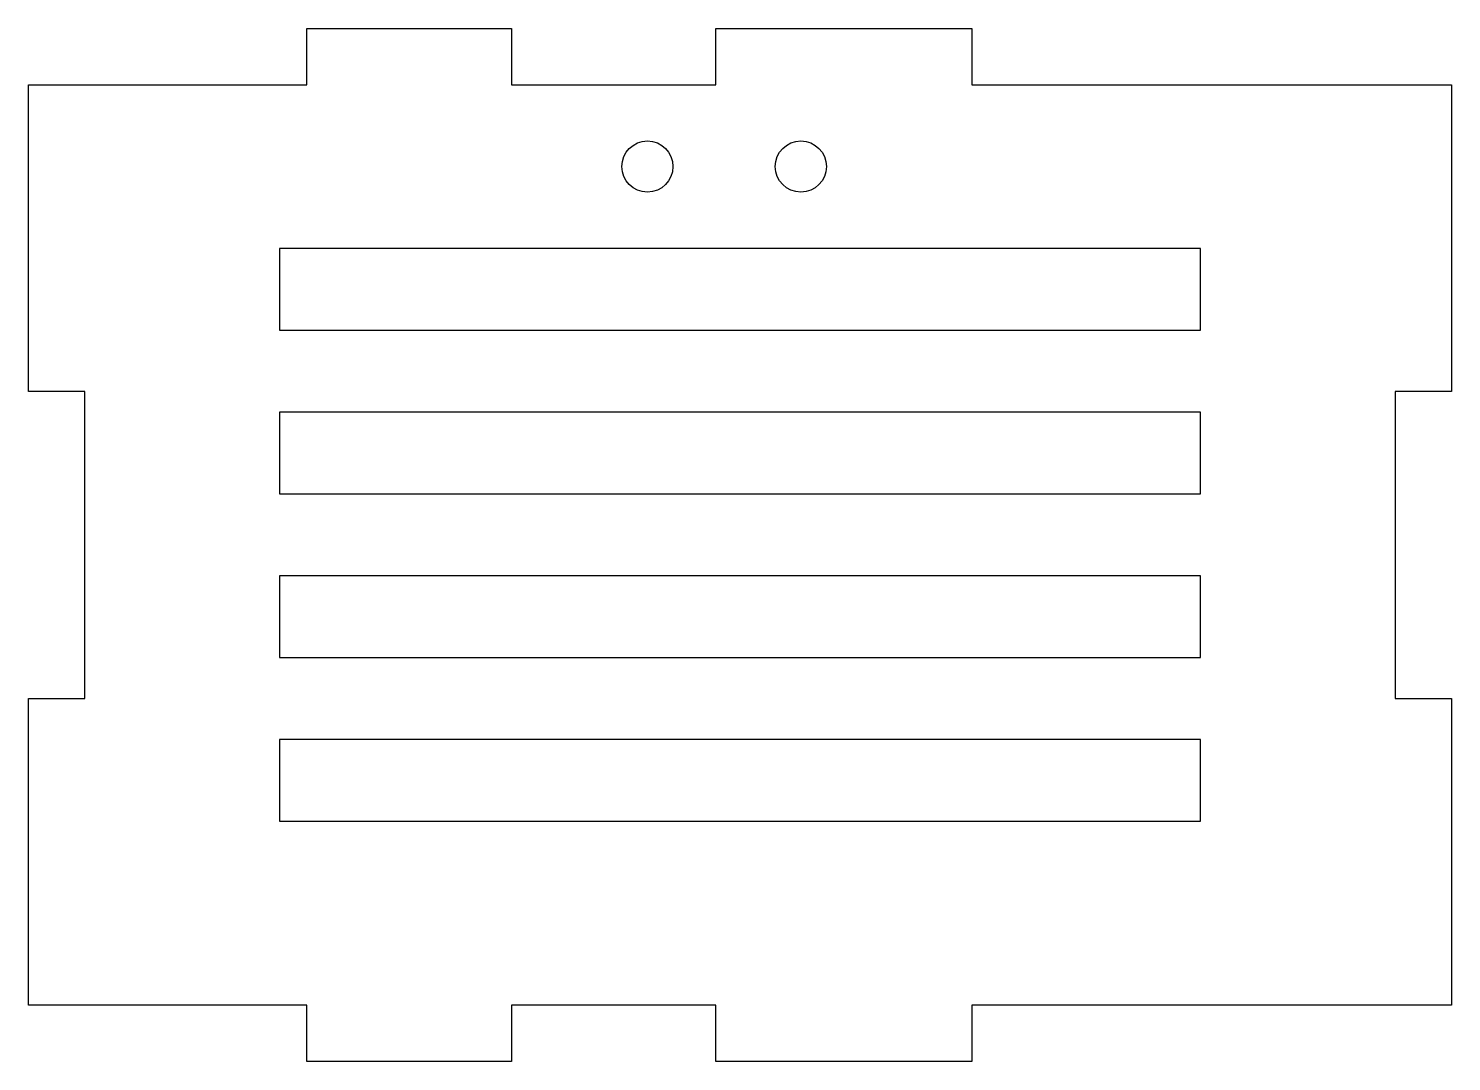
# Model space of a CAD drawing. Header units: millimetres. Extents: x -60 to 79, y -99 to 2.
import ezdxf

# ---------------------------------------------------------------- set-up
doc = ezdxf.new("R2010")
doc.units = ezdxf.units.MM
doc.layers.get('0').update_dxf_attribs({"linetype": 'CONTINUOUS'})

msp = doc.modelspace()

# ---------------------------------------------------------------- linework, layer by layer
for points in [[(-60.5, -63.5), (-55, -63.5), (-55, -33.5), (-60.5, -33.5), (-60.5, -3.5), (-33.3, -3.5), (-33.3, 2), (-13.3, 2), (-13.3, -3.5), (6.7, -3.5), (6.7, 2), (31.7, 2), (31.7, -3.5), (78.6, -3.5), (78.6, -33.5), (73.1, -33.5), (73.1, -63.5), (78.6, -63.5), (78.6, -93.5), (31.7, -93.5), (31.7, -99), (6.7, -99), (6.7, -93.5), (-13.3, -93.5), (-13.3, -99), (-33.3, -99), (-33.3, -93.5), (-60.5, -93.5)], [(-35.95, -19.5), (-35.95, -27.5), (54.05, -27.5), (54.05, -19.5)], [(-35.95, -35.5), (-35.95, -43.5), (54.05, -43.5), (54.05, -35.5)], [(-35.95, -51.5), (-35.95, -59.5), (54.05, -59.5), (54.05, -51.5)], [(-35.95, -67.5), (-35.95, -75.5), (54.05, -75.5), (54.05, -67.5)]]:
    msp.add_lwpolyline(points, close=True)
for centre in [(0, -11.5), (15, -11.5)]:
    msp.add_circle(centre, 2.5)

doc.saveas('drawing.dxf')
